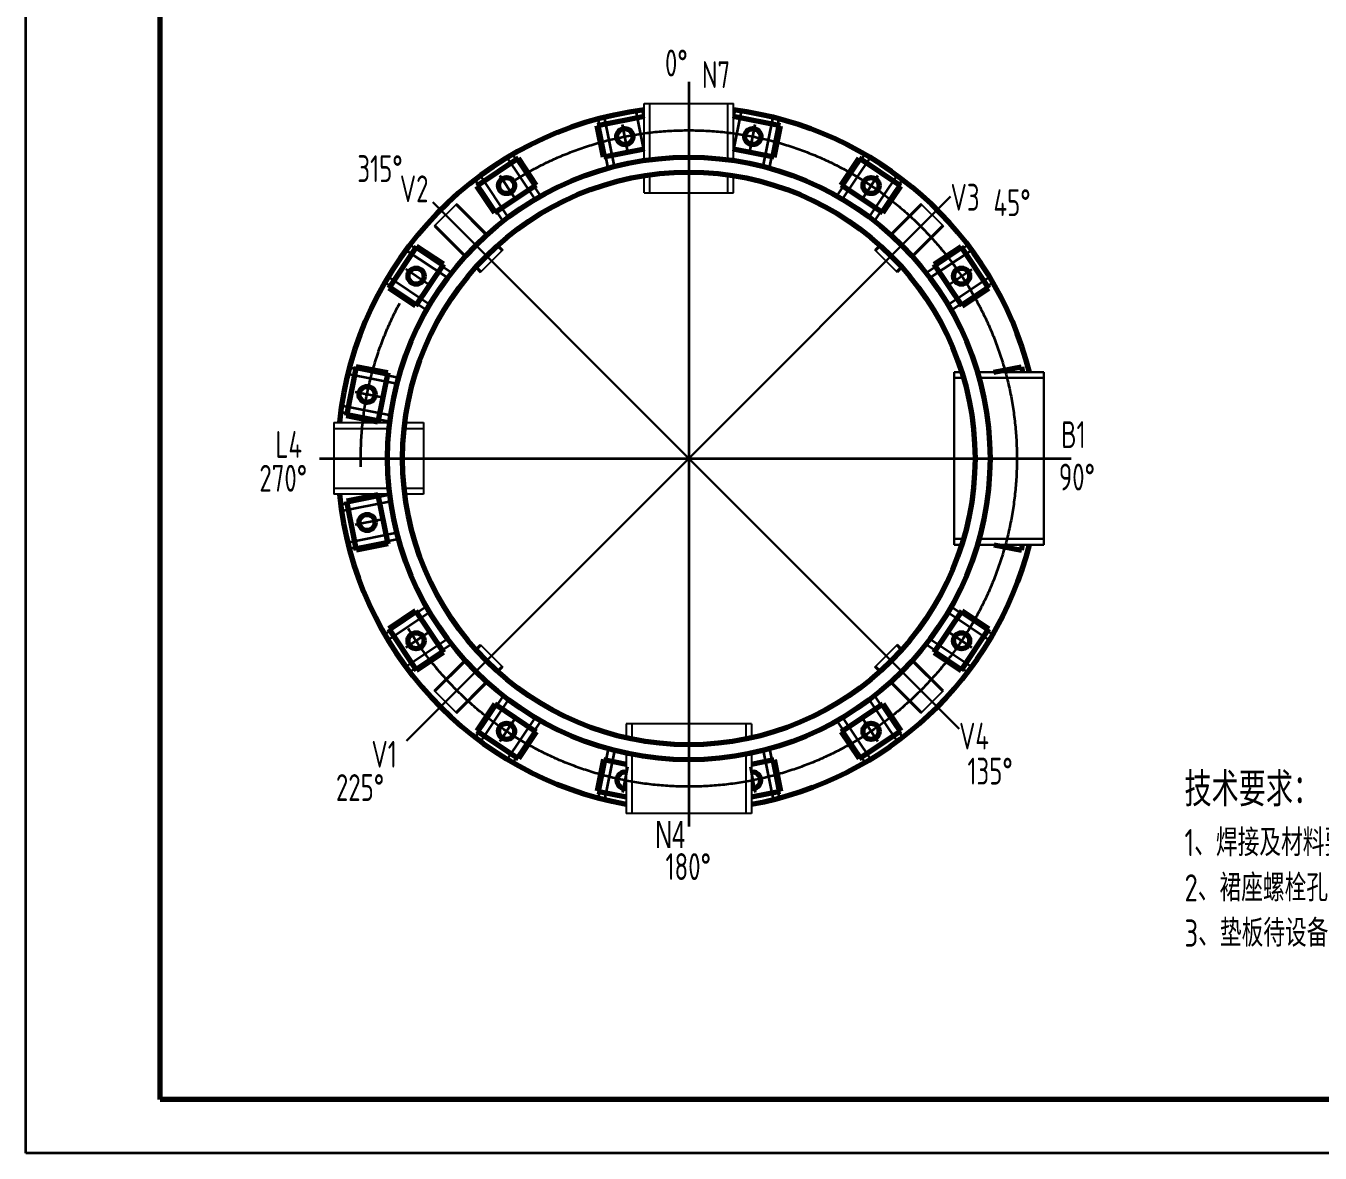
# Model space of a CAD drawing. Header units: millimetres. Extents: x -375 to 8535, y -150 to 6150.
# Drawn here: x -375 to 3243, y -150 to 3000 of the extents above; entities that cross this region are included whole.
import ezdxf

# ---------------------------------------------------------------- set-up
doc = ezdxf.new("R2010")
doc.units = ezdxf.units.MM
doc.header["$LTSCALE"] = 5
doc.linetypes.add('CENTER', pattern=[50.8, 31.75, -6.35, 6.35, -6.35])
doc.linetypes.add('DASHED', pattern=[19.05, 12.7, -6.35])
for name, color, linetype, lineweight in [('1轮廓实线层', 7, 'Continuous', 70), ('2细线层', 4, 'Continuous', 35), ('3中心线层', 1, 'CENTER', 35), ('4虚线层', 6, 'DASHED', 35), ('6文字层', 3, 'Continuous', 35), ('6文字层 @ 1', 3, 'Continuous', 35), ('图框层', 7, 'Continuous', 70)]:
    doc.layers.add(name, color=color, linetype=linetype, lineweight=lineweight)
doc.styles.add('HGCAD', font='HGCAD.SHX', dxfattribs={"width": 0.75, "bigfont": 'HGCADHZ.SHX'})
doc.styles.add('PC_TEXTSTYLE', font='isocp.shx', dxfattribs={"width": 0.8, "bigfont": 'hzfs.shx'})

# ---------------------------------------------------------------- blocks, each defined once
blk = doc.blocks.new('*U216')
at = {"layer": '2细线层'}
for p, q in [((-375, -150), (-375, 6150)), ((8535, -150), (-375, -150))]:
    blk.add_line(p, q, dxfattribs=at)
at = {"layer": '图框层'}
for p, q in [((0, 0), (0, 6000)), ((8385, 0), (0, 0))]:
    blk.add_line(p, q, dxfattribs=at)

msp = doc.modelspace()

# ---------------------------------------------------------------- linework, layer by layer
for p, q in [((1353.084, 2783.234), (1603.084, 2783.234)), ((1353.084, 2623.904), (1353.084, 2783.234)), ((1369.084, 2626.149), (1369.084, 2783.234)), ((1587.084, 2626.149), (1587.084, 2783.234)), ((1603.084, 2623.904), (1603.084, 2783.234)), ((1353.084, 2533.234), (1353.084, 2581.408)), ((1369.084, 2533.234), (1369.084, 2583.774)), ((1587.084, 2533.234), (1587.084, 2583.774)), ((1603.084, 2533.234), (1603.084, 2581.408)), ((1353.084, 2533.234), (1603.084, 2533.234)), ((829.314, 2502.937), (766.381, 2440.005)), ((826.485, 2500.109), (912.027, 2414.567)), ((829.314, 2502.937), (914.999, 2417.252)), ((2126.855, 2502.937), (2041.17, 2417.252)), ((2129.683, 2500.109), (2044.141, 2414.567)), ((2189.787, 2440.005), (2126.855, 2502.937)), ((766.381, 2440.005), (852.066, 2354.32)), ((769.21, 2442.833), (854.752, 2357.291)), ((2186.959, 2442.833), (2101.417, 2357.291)), ((2189.787, 2440.005), (2104.102, 2354.32)), ((958.007, 2374.244), (895.075, 2311.311)), ((941.762, 2384.832), (955.179, 2371.415)), ((944.741, 2387.51), (958.007, 2374.244)), ((2011.428, 2387.51), (1998.161, 2374.244)), ((2061.094, 2311.311), (1998.161, 2374.244)), ((2014.407, 2384.832), (2000.99, 2371.415)), ((881.809, 2324.578), (895.075, 2311.311)), ((884.486, 2327.556), (897.903, 2314.14)), ((2071.682, 2327.556), (2058.265, 2314.14)), ((2074.36, 2324.578), (2061.094, 2311.311)), ((486.084, 1891.234), (486.084, 1691.234)), ((486.084, 1891.234), (642.044, 1891.234)), ((684.359, 1891.234), (736.084, 1891.234)), ((736.084, 1891.234), (736.084, 1791.234)), ((486.084, 1875.234), (640.285, 1875.234)), ((682.507, 1875.234), (736.084, 1875.234)), ((736.084, 1791.234), (736.084, 1691.234)), ((640.285, 1707.234), (486.084, 1707.234)), ((736.084, 1707.234), (682.507, 1707.234)), ((642.044, 1691.234), (486.084, 1691.234)), ((736.084, 1691.234), (684.359, 1691.234)), ((881.809, 1257.891), (895.075, 1271.157)), ((884.486, 1254.912), (897.903, 1268.329)), ((895.075, 1271.157), (958.007, 1208.225)), ((1998.161, 1208.225), (2061.094, 1271.157)), ((2071.682, 1254.912), (2058.265, 1268.329)), ((2074.36, 1257.891), (2061.094, 1271.157)), ((766.381, 1142.464), (852.066, 1228.149)), ((769.21, 1139.635), (854.752, 1225.177)), ((941.762, 1197.636), (955.179, 1211.053)), ((944.741, 1194.958), (958.007, 1208.225)), ((2011.428, 1194.958), (1998.161, 1208.225)), ((2014.407, 1197.636), (2000.99, 1211.053)), ((2186.959, 1139.635), (2101.417, 1225.177)), ((2189.787, 1142.464), (2104.102, 1228.149)), ((826.485, 1082.36), (912.027, 1167.902)), ((829.314, 1079.531), (914.999, 1165.216)), ((2126.855, 1079.531), (2041.17, 1165.216)), ((2129.683, 1082.36), (2044.141, 1167.902)), ((766.381, 1142.464), (829.314, 1079.531)), ((2126.855, 1079.531), (2189.787, 1142.464)), ((1303.084, 1049.234), (1303.084, 1010.609)), ((1478.084, 1049.234), (1303.084, 1049.234)), ((1319.084, 1049.234), (1319.084, 1007.194)), ((1653.084, 1049.234), (1478.084, 1049.234)), ((1637.084, 1049.234), (1637.084, 1007.194)), ((1653.084, 1049.234), (1653.084, 1010.609)), ((1303.084, 967.621), (1303.084, 799.234)), ((1319.084, 964.383), (1319.084, 799.234)), ((1637.084, 964.383), (1637.084, 799.234)), ((1653.084, 967.621), (1653.084, 799.234)), ((1478.084, 799.234), (1303.084, 799.234)), ((1653.084, 799.234), (1478.084, 799.234))]:
    msp.add_line(p, q)
at = {"layer": '1轮廓实线层', "ltscale": 15}
for p, q in [((1353.084, 2747.217), (1221.753, 2721.093)), ((1239.311, 2632.823), (1221.753, 2721.093)), ((1734.416, 2721.093), (1603.084, 2747.217)), ((1716.858, 2632.823), (1734.416, 2721.093)), ((1353.084, 2655.454), (1239.311, 2632.823)), ((1716.858, 2632.823), (1603.084, 2655.454)), ((1001.829, 2629.998), (885.423, 2552.218)), ((1051.83, 2555.166), (1001.829, 2629.998)), ((1904.339, 2555.166), (1954.34, 2629.998)), ((2070.746, 2552.218), (1954.34, 2629.998)), ((935.424, 2477.386), (885.423, 2552.218)), ((1051.83, 2555.166), (935.424, 2477.386)), ((2020.744, 2477.386), (1904.339, 2555.166)), ((2020.744, 2477.386), (2070.746, 2552.218)), ((717.101, 2383.896), (639.321, 2267.49)), ((791.933, 2333.894), (717.101, 2383.896)), ((2164.236, 2333.894), (2239.068, 2383.896)), ((2316.848, 2267.49), (2239.068, 2383.896)), ((791.933, 2333.894), (714.153, 2217.489)), ((2242.016, 2217.489), (2164.236, 2333.894)), ((714.153, 2217.489), (639.321, 2267.49)), ((2242.016, 2217.489), (2316.848, 2267.49)), ((548.225, 2047.566), (520.913, 1910.256)), ((636.496, 2030.008), (548.225, 2047.566)), ((636.496, 2030.008), (609.183, 1892.698)), ((2330.865, 2032.234), (2407.943, 2047.566)), ((2407.943, 2047.566), (2410.993, 2032.234)), ((609.183, 1892.698), (520.913, 1910.256)), ((609.183, 1689.77), (520.913, 1672.212)), ((520.913, 1672.212), (548.225, 1534.902)), ((609.183, 1689.77), (636.496, 1552.46)), ((636.496, 1552.46), (548.225, 1534.902)), ((2330.865, 1550.234), (2407.943, 1534.902)), ((2407.943, 1534.902), (2410.993, 1550.234)), ((714.153, 1364.98), (639.321, 1314.979)), ((714.153, 1364.98), (791.933, 1248.574)), ((2164.236, 1248.574), (2242.016, 1364.98)), ((2242.016, 1364.98), (2316.848, 1314.979)), ((639.321, 1314.979), (717.101, 1198.573)), ((2239.068, 1198.573), (2316.848, 1314.979)), ((791.933, 1248.574), (717.101, 1198.573)), ((2164.236, 1248.574), (2239.068, 1198.573)), ((935.424, 1105.083), (885.423, 1030.25)), ((935.424, 1105.083), (1051.83, 1027.303)), ((1904.339, 1027.303), (2020.744, 1105.083)), ((2020.744, 1105.083), (2070.746, 1030.25)), ((885.423, 1030.25), (1001.829, 952.471)), ((1051.83, 1027.303), (1001.829, 952.471)), ((1904.339, 1027.303), (1954.34, 952.471)), ((1954.34, 952.471), (2070.746, 1030.25)), ((1239.311, 949.646), (1221.753, 861.375)), ((1239.311, 949.646), (1303.084, 936.96)), ((1653.084, 936.96), (1716.858, 949.646)), ((1716.858, 949.646), (1734.416, 861.375)), ((1221.753, 861.375), (1303.084, 845.197)), ((1653.084, 845.197), (1734.416, 861.375))]:
    msp.add_line(p, q, dxfattribs=at)
at = {"layer": '1轮廓实线层', "lineweight": 30, "ltscale": 15}
for p, q in [((2220.084, 2032.234), (2240.921, 2032.234)), ((2220.084, 2032.234), (2220.084, 1550.234)), ((2284.858, 2032.234), (2470.084, 2032.234)), ((2470.084, 2032.234), (2470.084, 1550.234)), ((2220.084, 2016.234), (2245.792, 2016.234)), ((2289.465, 2016.234), (2470.084, 2016.234)), ((2220.084, 1566.234), (2245.792, 1566.234)), ((2289.465, 1566.234), (2470.084, 1566.234)), ((2220.084, 1550.234), (2240.921, 1550.234)), ((2284.858, 1550.234), (2470.084, 1550.234))]:
    msp.add_line(p, q, dxfattribs=at)
at = {"layer": '1轮廓实线层', "ltscale": 15}
for centre, radius in [((1299.187, 2690.614), 22.5), ((1656.982, 2690.614), 22.5), ((1478.084, 1791.234), 842), ((1478.084, 1791.234), 800), ((968.626, 2553.692), 22.5), ((1987.542, 2553.692), 22.5), ((715.627, 2300.692), 22.5), ((2240.542, 2300.692), 22.5), ((578.704, 1970.132), 22.5), ((578.704, 1612.336), 22.5), ((715.627, 1281.776), 22.5), ((2240.542, 1281.776), 22.5), ((968.626, 1028.777), 22.5), ((1987.542, 1028.777), 22.5)]:
    msp.add_circle(centre, radius, dxfattribs=at)
for centre, radius, start, end in [((1478.084, 1791.234), 982, 97.313091, 174.155268), ((1478.084, 1791.234), 982, 14.206509, 82.686909), ((1478.084, 1791.234), 982, 185.844732, 259.734617), ((1478.084, 1791.234), 982, 280.265383, 345.793491), ((1299.187, 891.854), 22.5, 80.02394, 279.97606), ((1656.982, 891.854), 22.5, 260.02394, 99.97606)]:
    msp.add_arc(centre, radius, start, end, dxfattribs=at)
at = {"layer": '3中心线层', "ltscale": 15}
for p, q in [((1478.084, 2843.699), (1478.084, 763.131)), ((1306.669, 2653), (1292.475, 2724.357)), ((1649.5, 2653), (1663.694, 2724.357)), ((989.933, 2521.804), (949.513, 2582.297)), ((1966.235, 2521.804), (2006.656, 2582.297)), ((747.515, 2279.385), (687.021, 2319.806)), ((2208.654, 2279.385), (2269.147, 2319.806)), ((616.319, 1962.65), (544.962, 1976.844)), ((445.639, 1791.234), (2546.665, 1791.234)), ((616.319, 1619.818), (544.962, 1605.625)), ((747.515, 1303.083), (687.021, 1262.663)), ((2208.654, 1303.083), (2269.147, 1262.663)), ((989.933, 1060.665), (949.513, 1000.171)), ((1966.235, 1060.665), (2006.656, 1000.171)), ((1306.669, 929.469), (1292.475, 858.112)), ((1649.5, 929.469), (1663.694, 858.112))]:
    msp.add_line(p, q, dxfattribs=at)
at = {"layer": '3中心线层', "lineweight": 30, "ltscale": 15}
for q in [(762.082, 2507.236), (2209.745, 2522.895), (688.916, 1002.066), (2233.585, 1035.733)]:
    msp.add_line((1478.084, 1791.234), q, dxfattribs=at)
at = {"layer": '3中心线层', "ltscale": 15}
msp.add_circle((1478.084, 1791.234), 917, dxfattribs=at)
at = {"layer": '4虚线层', "ltscale": 15}
for p, q in [((1353.084, 2650.314), (1330.842, 2762.133)), ((1353.084, 2742.579), (1348.69, 2764.672)), ((1603.084, 2742.579), (1607.479, 2764.672)), ((1603.084, 2650.314), (1625.326, 2762.133)), ((1252.489, 2602.45), (1225.111, 2740.091)), ((1269.918, 2607.096), (1242.572, 2744.574)), ((1686.251, 2607.096), (1713.597, 2744.574)), ((1703.679, 2602.45), (1731.058, 2740.091)), ((1063.988, 2524.37), (986.021, 2641.056)), ((1892.181, 2524.37), (1970.148, 2641.056)), ((1048.379, 2515.332), (970.504, 2631.88)), ((1907.79, 2515.332), (1985.665, 2631.88)), ((959.223, 2454.368), (881.256, 2571.054)), ((973.547, 2465.33), (895.671, 2581.879)), ((1982.622, 2465.33), (2060.497, 2581.879)), ((1996.946, 2454.368), (2074.913, 2571.054)), ((814.95, 2310.096), (698.264, 2388.063)), ((2141.218, 2310.096), (2257.905, 2388.063)), ((803.988, 2295.772), (687.44, 2373.647)), ((2152.181, 2295.772), (2268.729, 2373.647)), ((744.948, 2205.33), (628.262, 2283.298)), ((753.987, 2220.94), (637.438, 2298.815)), ((2202.182, 2220.94), (2318.73, 2298.815)), ((2211.22, 2205.33), (2327.906, 2283.298)), ((662.222, 1999.401), (524.744, 2026.747)), ((666.869, 2016.829), (529.228, 2044.208)), ((642.287, 1893.25), (504.647, 1920.629)), ((644.664, 1911.13), (507.186, 1938.476)), ((642.287, 1689.218), (504.647, 1661.84)), ((644.664, 1671.338), (507.186, 1643.992)), ((662.222, 1583.068), (524.744, 1555.721)), ((666.869, 1565.639), (529.228, 1538.261)), ((744.948, 1377.138), (628.262, 1299.171)), ((2211.22, 1377.138), (2327.906, 1299.171)), ((753.987, 1361.529), (637.438, 1283.653)), ((2202.182, 1361.529), (2318.73, 1283.653)), ((803.988, 1286.696), (687.44, 1208.821)), ((814.95, 1272.373), (698.264, 1194.406)), ((2141.218, 1272.373), (2257.905, 1194.406)), ((2152.181, 1286.696), (2268.729, 1208.821)), ((959.223, 1128.1), (881.256, 1011.414)), ((1996.946, 1128.1), (2074.913, 1011.414)), ((973.547, 1117.138), (895.671, 1000.589)), ((1982.622, 1117.138), (2060.497, 1000.589)), ((1048.379, 1067.137), (970.504, 950.588)), ((1063.988, 1058.098), (986.021, 941.412)), ((1892.181, 1058.098), (1970.148, 941.412)), ((1907.79, 1067.137), (1985.665, 950.588)), ((1252.489, 980.019), (1225.111, 842.378)), ((1703.679, 980.019), (1731.058, 842.378)), ((1269.918, 975.372), (1242.572, 837.894)), ((1686.251, 975.372), (1713.597, 837.894))]:
    msp.add_line(p, q, dxfattribs=at)

# ---------------------------------------------------------------- block references
at = {"layer": '图框层'}
msp.add_blockref('*U216', (0, 0), dxfattribs=at)

# ---------------------------------------------------------------- texts
at = {"layer": '6文字层', "ltscale": 15, "style": 'HGCAD', "width": 0.667}
msp.add_text('N4', height=75, dxfattribs=at).set_placement((1384.2, 703.049))
at = {"layer": '6文字层', "ltscale": 15, "char_height": 75, "attachment_point": 1, "style": 'HGCAD'}
for s, insert in [('{\\Fisocp,hzfs|c134;\\C3;B1}', (2519.039, 1895.312)), ('{\\Fisocp,hzfs|c134;\\C3;L4}', (322.508, 1867.849))]:
    msp.add_mtext_dynamic_manual_height_columns(s, width=62.84359, gutter_width=750, heights=[0], dxfattribs=dict(at, insert=insert))
at = {"layer": '6文字层', "insert": (2863.564, 913.603), "char_height": 75.83327, "width": 250329.93544, "attachment_point": 1, "style": 'PC_TEXTSTYLE'}
msp.add_mtext('{\\H1.25x;技术要求：}\\P1、焊接及材料要求见总图。\\P2、裙座螺栓孔中心圆直径以及相邻两孔和任意两孔间弦长极限偏差为±2mm。\\P3、垫板待设备安装就位后点焊固定。', dxfattribs=at)
at = {"layer": '6文字层 @ 1', "ltscale": 15, "char_height": 75, "attachment_point": 1, "style": 'HGCAD'}
for s, width, insert in [('{\\Fisocp,hzfs|c134;\\C3;0°}', 62.84359, (1411.399, 2933.709)), ('{\\Fisocp,hzfs|c134;\\C3;N7}', 62.84359, (1514.739, 2901.265)), ('{\\Fisocp,hzfs|c134;\\C3;315°}', 62.84359, (551.593, 2638.627)), ('{\\Fisocp,hzfs|c134;\\C3;V2}', 152.2148, (670.313, 2582.236)), ('{\\Fisocp,hzfs|c134;\\C3;V3}', 152.2148, (2209.745, 2558.57)), ('{\\Fisocp,hzfs|c134;\\C3;45°}', 62.84359, (2329.716, 2543.592)), ('{\\Fisocp,hzfs|c134;\\C3;270°}', 62.84359, (277.675, 1773.376)), ('{\\Fisocp,hzfs|c134;\\C3;90°}', 62.84359, (2512.476, 1776.654)), ('{\\Fisocp,hzfs|c134;\\C3;V4}', 152.2148, (2233.585, 1052.784)), ('{\\Fisocp,hzfs|c134;\\C3;V1}', 152.2148, (591.052, 1002.066)), ('{\\Fisocp,hzfs|c134;\\C3;135°}', 62.84359, (2256.903, 954.951)), ('{\\Fisocp,hzfs|c134;\\C3;225°}', 62.84359, (491.661, 909.097)), ('{\\Fisocp,hzfs|c134;\\C3;180°}', 62.84359, (1412.879, 688.189))]:
    msp.add_mtext_dynamic_manual_height_columns(s, width=width, gutter_width=750, heights=[0], dxfattribs=dict(at, insert=insert))

doc.saveas('drawing.dxf')
